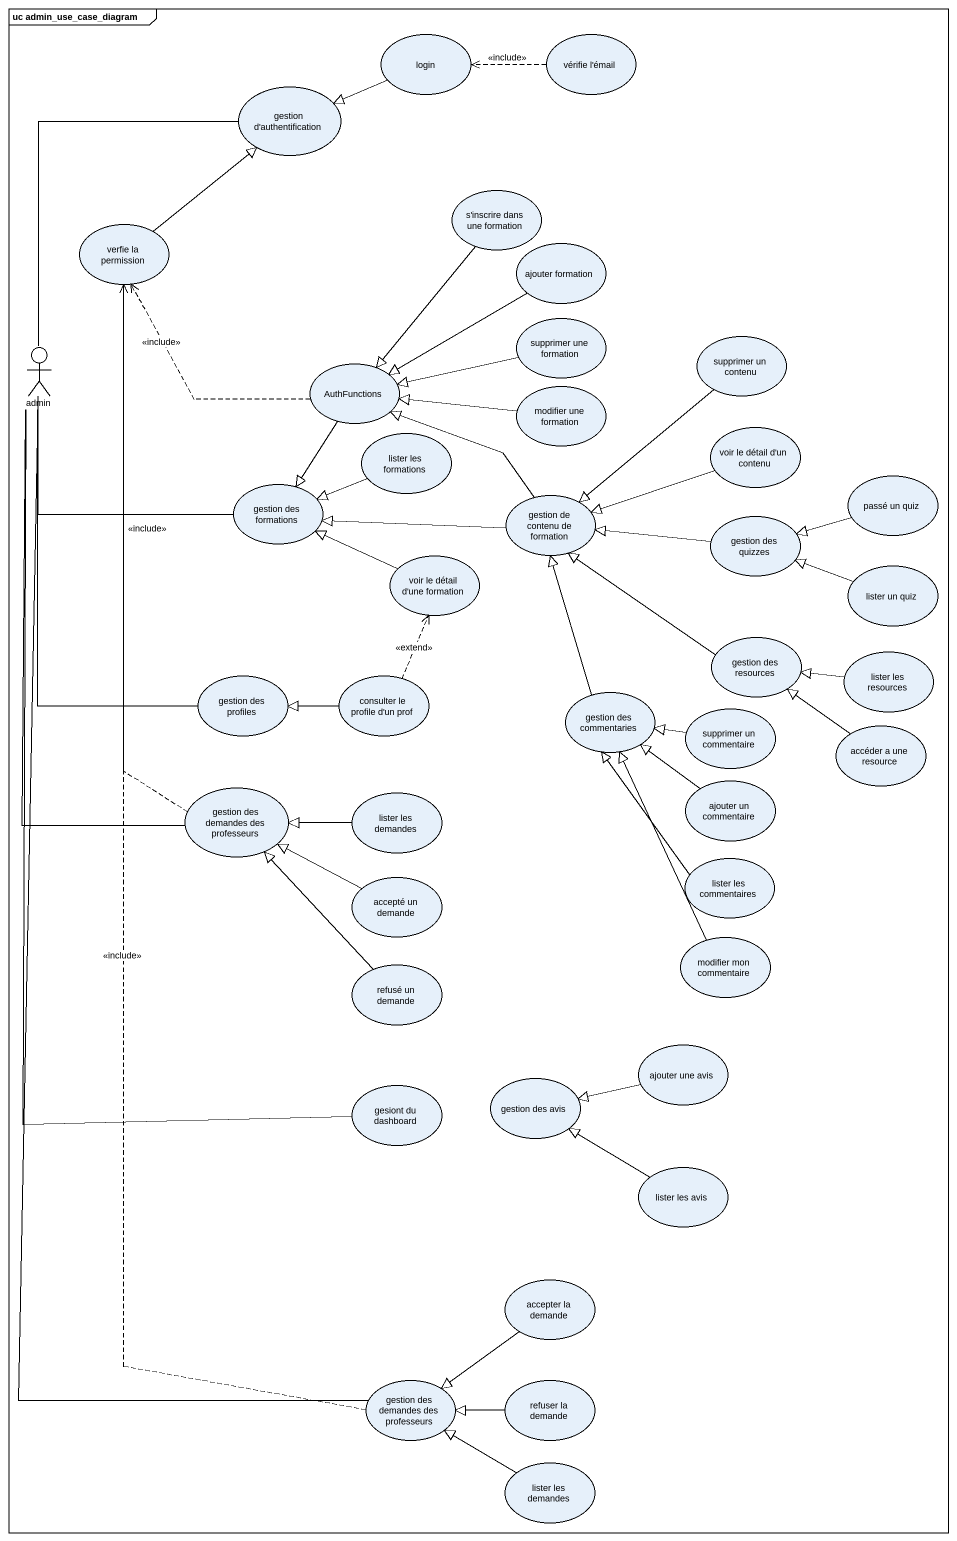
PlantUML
@startuml
mainframe uc admin_use_case_diagram
usecase login
usecase "vérifie l'émail" as vérifie_l_émail
usecase "gestion d'authentification" as gestion_d_authentification
usecase "s'inscrire dans une formation" as s_inscrire_dans_une
usecase "verfie la permission" as verfie_la_permission
usecase "ajouter formation" as ajouter_formation
usecase "supprimer une formation" as supprimer_une_formation
actor admin
usecase "supprimer un contenu" as supprimer_un_contenu
usecase AuthFunctions
usecase "modifier une formation" as modifier_une_formation
usecase "lister les formations" as lister_les_formations
usecase "voir le détail d'un contenu" as voir_le_détail_d_un_contenu
usecase "passé un quiz" as passé_un_quiz
usecase "gestion des formations" as gestion_des_formations
usecase "gestion de contenu de formation" as gestion_de_contenu_de
usecase "gestion des quizzes" as gestion_des_quizzes
usecase "voir le détail d'une formation" as voir_le_détail_d_une
usecase "lister un quiz" as lister_un_quiz
usecase "gestion des resources" as gestion_des_resources
usecase "lister les resources" as lister_les_resources
usecase "gestion des profiles" as gestion_des_profiles
usecase "consulter le profile d'un prof" as consulter_le_profile_d_un
usecase "gestion des commentaries" as gestion_des_commentaries
usecase "supprimer un commentaire" as supprimer_un_commentaire
usecase "accéder a une resource" as accéder_a_une_resource
usecase "gestion des demandes des professeurs" as gestion_des_demandes_des
usecase "ajouter un commentaire" as ajouter_un_commentaire
usecase "lister les demandes" as lister_les_demandes
usecase "lister les commentaires" as lister_les_commentaires
usecase "accepté un demande" as accepté_un_demande
usecase "modifier mon commentaire" as modifier_mon_commentaire
usecase "refusé un demande" as refusé_un_demande
usecase "ajouter une avis" as ajouter_une_avis
usecase "gesiont du dashboard" as gesiont_du_dashboard
usecase "gestion des avis" as gestion_des_avis
usecase "lister les avis" as lister_les_avis
usecase "accepter la demande" as accepter_la_demande
usecase "gestion des demandes des professeurs" as gestion_des_demandes_des_2
usecase "refuser la demande" as refuser_la_demande
usecase "lister les demandes" as lister_les_demandes_2
login -left-|> gestion_d_authentification
vérifie_l_émail .left.> login : <<include>>
s_inscrire_dans_une --|> AuthFunctions
verfie_la_permission -up-|> gestion_d_authentification
ajouter_formation -left-|> AuthFunctions
supprimer_une_formation -left-|> AuthFunctions
admin -up- gestion_d_authentification
admin -right- gestion_des_formations
supprimer_un_contenu --|> gestion_de_contenu_de
AuthFunctions .up.> verfie_la_permission : <<include>>
AuthFunctions --|> gestion_des_formations
modifier_une_formation -left-|> AuthFunctions
lister_les_formations -left-|> gestion_des_formations
voir_le_détail_d_un_contenu -left-|> gestion_de_contenu_de
passé_un_quiz -left-|> gestion_des_quizzes
gestion_de_contenu_de -up-|> AuthFunctions
gestion_de_contenu_de -left-|> gestion_des_formations
gestion_des_quizzes -left-|> gestion_de_contenu_de
voir_le_détail_d_une -left-|> gestion_des_formations
lister_un_quiz -left-|> gestion_des_quizzes
gestion_des_resources -up-|> gestion_de_contenu_de
lister_les_resources -left-|> gestion_des_resources
gestion_des_profiles -up- admin
consulter_le_profile_d_un .up.> voir_le_détail_d_une : <<extend>>
consulter_le_profile_d_un -left-|> gestion_des_profiles
gestion_des_commentaries -up-|> gestion_de_contenu_de
supprimer_un_commentaire -left-|> gestion_des_commentaries
accéder_a_une_resource -up-|> gestion_des_resources
gestion_des_demandes_des .up.> verfie_la_permission : <<include>>
gestion_des_demandes_des -up- admin
ajouter_un_commentaire -up-|> gestion_des_commentaries
lister_les_demandes -left-|> gestion_des_demandes_des
lister_les_commentaires -up-|> gestion_des_commentaries
accepté_un_demande -left-|> gestion_des_demandes_des
modifier_mon_commentaire -up-|> gestion_des_commentaries
refusé_un_demande -up-|> gestion_des_demandes_des
ajouter_une_avis -left-|> gestion_des_avis
gesiont_du_dashboard -up- admin
lister_les_avis -left-|> gestion_des_avis
accepter_la_demande --|> gestion_des_demandes_des_2
gestion_des_demandes_des_2 .up.> verfie_la_permission : <<include>>
gestion_des_demandes_des_2 -up- admin
refuser_la_demande -left-|> gestion_des_demandes_des_2
lister_les_demandes_2 -left-|> gestion_des_demandes_des_2
@enduml
